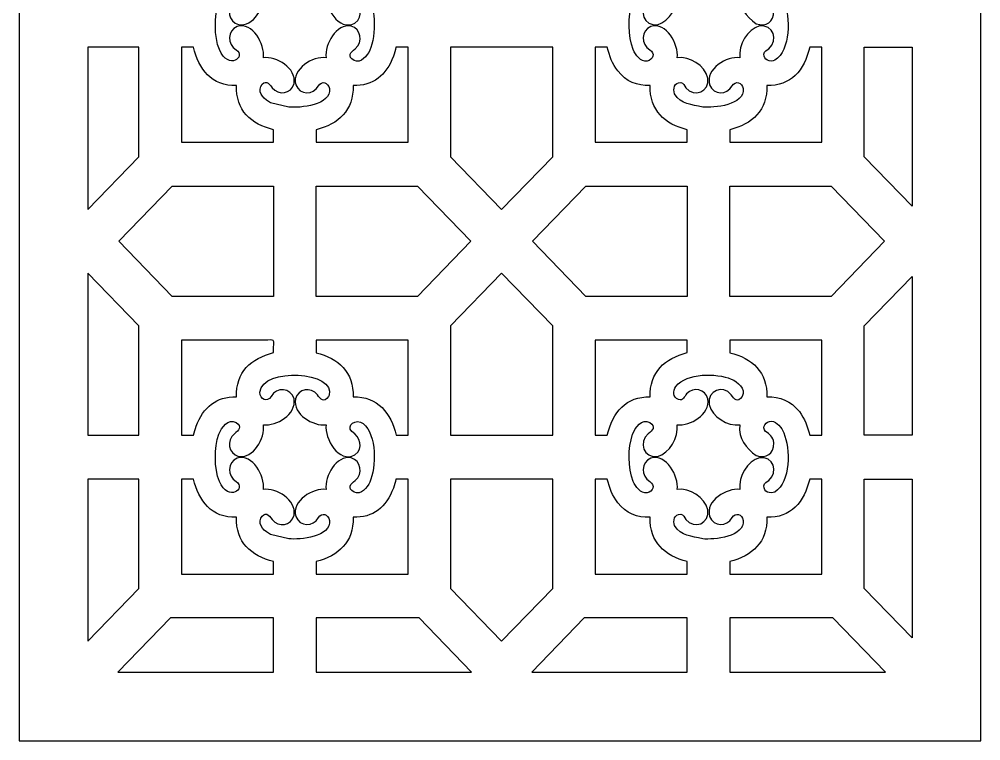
# Model space of a CAD drawing. Header units: centimetres. Extents: x -20.9 to -15.5, y -9 to 9.
# Drawn here: x -20.94 to -15.46, y -9 to -4.89 of the extents above; entities that cross this region are included whole.
import ezdxf

# ---------------------------------------------------------------- set-up
doc = ezdxf.new("R2010")
doc.units = ezdxf.units.CM
doc.header["$MEASUREMENT"] = 0
doc.layers.add('layer 1', color=7, linetype='Continuous')

msp = doc.modelspace()

# ---------------------------------------------------------------- linework, layer by layer
at = {"layer": 'layer 1', "color": 250}
for points, knots in [([(-20.93745, -9.0002), (-20.93745, -9.0002), (-20.93745, 9.00076), (-20.93745, 9.00076), (-20.93745, 9.00076), (-20.93745, 9.00076), (-15.45891, 9.00076), (-15.45891, 9.00076), (-15.45891, 9.00076), (-15.45891, 9.00076), (-15.45891, -9.0002), (-15.45891, -9.0002), (-15.45891, -9.0002), (-15.45891, -9.0002), (-20.93745, -9.0002), (-20.93745, -9.0002)], [0, 0, 0, 0, 0.2, 0.2, 0.2, 0.2, 0.4, 0.4, 0.4, 0.4, 0.6, 0.6, 0.6, 0.6, 1, 1, 1, 1]), ([(-19.79993, -4.79096), (-19.82664, -4.86622), (-19.82805, -4.98523), (-19.79662, -5.05917), (-19.79662, -5.05917), (-19.74465, -5.18129), (-19.64219, -5.0983), (-19.70192, -5.06075), (-19.70192, -5.06075), (-19.75306, -5.02859), (-19.75353, -4.9514), (-19.69565, -4.92691), (-19.69565, -4.92691), (-19.60739, -4.90102), (-19.53662, -5.02879), (-19.54593, -5.10519), (-19.54593, -5.10519), (-19.47308, -5.09567), (-19.35679, -5.16447), (-19.37129, -5.25241), (-19.37129, -5.25241), (-19.38778, -5.31234), (-19.45861, -5.32324), (-19.49675, -5.27649), (-19.49675, -5.27649), (-19.51515, -5.24851), (-19.53829, -5.22871), (-19.56137, -5.26949), (-19.56137, -5.26949), (-19.57968, -5.31053), (-19.53574, -5.3467), (-19.50522, -5.36223), (-19.50522, -5.36223), (-19.50522, -5.36223), (-19.4007, -5.38692), (-19.4007, -5.38692), (-19.4007, -5.38692), (-19.3393, -5.39357), (-19.15839, -5.37638), (-19.16964, -5.2815), (-19.16964, -5.2815), (-19.17761, -5.246), (-19.21323, -5.23419), (-19.23209, -5.26627), (-19.23209, -5.26627), (-19.26329, -5.31934), (-19.33816, -5.31923), (-19.36168, -5.25979), (-19.36168, -5.25979), (-19.38676, -5.16881), (-19.26291, -5.09528), (-19.18906, -5.10519), (-19.18906, -5.10519), (-19.19832, -5.02823), (-19.13159, -4.90986), (-19.04649, -4.92483), (-19.04649, -4.92483), (-18.98846, -4.94185), (-18.97789, -5.01502), (-19.02321, -5.05439), (-19.02321, -5.05439), (-19.05027, -5.0734), (-19.0694, -5.09728), (-19.02994, -5.12112), (-19.02994, -5.12112), (-18.99063, -5.13981), (-18.95416, -5.09423), (-18.94016, -5.06312), (-18.94016, -5.06312), (-18.90258, -4.97975), (-18.90003, -4.7946), (-18.97724, -4.72939), (-18.97724, -4.72939), (-19.02083, -4.69875), (-19.07622, -4.7404), (-19.04245, -4.77447), (-19.04245, -4.77447), (-18.99532, -4.80766), (-18.97083, -4.86803), (-19.02616, -4.9084), (-19.02616, -4.9084), (-19.116, -4.95931), (-19.19835, -4.81487), (-19.18906, -4.73662), (-19.18906, -4.73662), (-19.26361, -4.74609), (-19.37814, -4.6774), (-19.3637, -4.5894), (-19.3637, -4.5894), (-19.34721, -4.52947), (-19.27632, -4.51854), (-19.23824, -4.56535), (-19.23824, -4.56535), (-19.22075, -4.59192), (-19.20125, -4.61251), (-19.17567, -4.57598), (-19.17567, -4.57598), (-19.17567, -4.57598), (-19.17189, -4.56848), (-19.17189, -4.56848), (-19.17189, -4.56848), (-19.12719, -4.43415), (-19.55279, -4.40427), (-19.56594, -4.55144), (-19.56594, -4.55144), (-19.56535, -4.59277), (-19.52575, -4.61023), (-19.5029, -4.57554), (-19.5029, -4.57554), (-19.4725, -4.51699), (-19.38878, -4.52581), (-19.37129, -4.5894), (-19.37129, -4.5894), (-19.35676, -4.67757), (-19.47261, -4.74597), (-19.54593, -4.73662), (-19.54593, -4.73662), (-19.53647, -4.81349), (-19.60355, -4.93189), (-19.6885, -4.91701), (-19.6885, -4.91701), (-19.74653, -4.89993), (-19.7571, -4.82676), (-19.71182, -4.78739), (-19.71182, -4.78739), (-19.68607, -4.76937), (-19.66612, -4.74919), (-19.70151, -4.72283), (-19.70151, -4.72283), (-19.74723, -4.69816), (-19.7849, -4.75192), (-19.79993, -4.79096)], [0, 0, 0, 0, 0.0294118, 0.0294118, 0.0294118, 0.0294118, 0.0588235, 0.0588235, 0.0588235, 0.0588235, 0.0882353, 0.0882353, 0.0882353, 0.0882353, 0.1176471, 0.1176471, 0.1176471, 0.1176471, 0.1470588, 0.1470588, 0.1470588, 0.1470588, 0.1764706, 0.1764706, 0.1764706, 0.1764706, 0.2058824, 0.2058824, 0.2058824, 0.2058824, 0.2352941, 0.2352941, 0.2352941, 0.2352941, 0.2647059, 0.2647059, 0.2647059, 0.2647059, 0.2941176, 0.2941176, 0.2941176, 0.2941176, 0.3235294, 0.3235294, 0.3235294, 0.3235294, 0.3529412, 0.3529412, 0.3529412, 0.3529412, 0.3823529, 0.3823529, 0.3823529, 0.3823529, 0.4117647, 0.4117647, 0.4117647, 0.4117647, 0.4411765, 0.4411765, 0.4411765, 0.4411765, 0.4705882, 0.4705882, 0.4705882, 0.4705882, 0.5, 0.5, 0.5, 0.5, 0.5294118, 0.5294118, 0.5294118, 0.5294118, 0.5588235, 0.5588235, 0.5588235, 0.5588235, 0.5882353, 0.5882353, 0.5882353, 0.5882353, 0.6176471, 0.6176471, 0.6176471, 0.6176471, 0.6470588, 0.6470588, 0.6470588, 0.6470588, 0.6764706, 0.6764706, 0.6764706, 0.6764706, 0.7058824, 0.7058824, 0.7058824, 0.7058824, 0.7352941, 0.7352941, 0.7352941, 0.7352941, 0.7647059, 0.7647059, 0.7647059, 0.7647059, 0.7941176, 0.7941176, 0.7941176, 0.7941176, 0.8235294, 0.8235294, 0.8235294, 0.8235294, 0.8529412, 0.8529412, 0.8529412, 0.8529412, 0.8823529, 0.8823529, 0.8823529, 0.8823529, 0.9117647, 0.9117647, 0.9117647, 0.9117647, 0.9411765, 0.9411765, 0.9411765, 0.9411765, 1, 1, 1, 1]), ([(-17.44257, -4.79096), (-17.46993, -4.86797), (-17.47052, -4.98359), (-17.43926, -5.05917), (-17.43926, -5.05917), (-17.42532, -5.09051), (-17.39673, -5.13), (-17.35932, -5.12525), (-17.35932, -5.12525), (-17.32494, -5.11699), (-17.3131, -5.08061), (-17.34456, -5.06075), (-17.34456, -5.06075), (-17.39615, -5.0282), (-17.39623, -4.9514), (-17.33832, -4.92691), (-17.33832, -4.92691), (-17.25006, -4.90102), (-17.17929, -5.02879), (-17.18861, -5.10519), (-17.18861, -5.10519), (-17.11921, -5.09613), (-17.0316, -5.14939), (-17.01341, -5.22113), (-17.01341, -5.22113), (-17.00389, -5.29986), (-17.09109, -5.33575), (-17.13942, -5.27649), (-17.13942, -5.27649), (-17.14774, -5.26383), (-17.15225, -5.2498), (-17.16842, -5.24687), (-17.16842, -5.24687), (-17.2029, -5.24494), (-17.21477, -5.28352), (-17.20314, -5.31138), (-17.20314, -5.31138), (-17.16699, -5.37178), (-17.10509, -5.37233), (-17.04337, -5.38692), (-17.04337, -5.38692), (-16.97996, -5.39378), (-16.80124, -5.3748), (-16.81228, -5.2815), (-16.81228, -5.2815), (-16.82028, -5.246), (-16.85552, -5.23375), (-16.87477, -5.26627), (-16.87477, -5.26627), (-16.9064, -5.31975), (-16.98083, -5.3192), (-17.00436, -5.25979), (-17.00436, -5.25979), (-17.0294, -5.16881), (-16.90558, -5.09528), (-16.83173, -5.10519), (-16.83173, -5.10519), (-16.84046, -5.03257), (-16.78914, -4.94305), (-16.71946, -4.92424), (-16.71946, -4.92424), (-16.64324, -4.91443), (-16.60844, -5.00448), (-16.66585, -5.05439), (-16.66585, -5.05439), (-16.67809, -5.06297), (-16.69169, -5.06763), (-16.69453, -5.08436), (-16.69453, -5.08436), (-16.69637, -5.11995), (-16.65905, -5.13219), (-16.63208, -5.12021), (-16.63208, -5.12021), (-16.5418, -5.06254), (-16.54373, -4.87298), (-16.58105, -4.78264), (-16.58105, -4.78264), (-16.59417, -4.75318), (-16.61846, -4.7192), (-16.65241, -4.71594), (-16.65241, -4.71594), (-16.68146, -4.71644), (-16.70999, -4.7494), (-16.68513, -4.77447), (-16.68513, -4.77447), (-16.65993, -4.79222), (-16.64335, -4.80403), (-16.63814, -4.83877), (-16.63814, -4.83877), (-16.63603, -4.90556), (-16.68305, -4.92925), (-16.73873, -4.91235), (-16.73873, -4.91235), (-16.796, -4.87052), (-16.84108, -4.81528), (-16.83173, -4.73662), (-16.83173, -4.73662), (-16.90207, -4.74553), (-16.98871, -4.69274), (-17.0069, -4.62068), (-17.0069, -4.62068), (-17.01642, -4.54195), (-16.92919, -4.506), (-16.88089, -4.56535), (-16.88089, -4.56535), (-16.86343, -4.59189), (-16.84392, -4.61251), (-16.81835, -4.57598), (-16.81835, -4.57598), (-16.79521, -4.53005), (-16.84486, -4.49162), (-16.88024, -4.47601), (-16.88024, -4.47601), (-16.96674, -4.44068), (-17.1336, -4.43945), (-17.19561, -4.51787), (-17.19561, -4.51787), (-17.21339, -4.54485), (-17.21532, -4.57915), (-17.18082, -4.59335), (-17.18082, -4.59335), (-17.1539, -4.60126), (-17.14815, -4.57604), (-17.13494, -4.55984), (-17.13494, -4.55984), (-17.09478, -4.51951), (-17.02969, -4.53216), (-17.01396, -4.5894), (-17.01396, -4.5894), (-16.99944, -4.67757), (-17.11532, -4.74597), (-17.18861, -4.73662), (-17.18861, -4.73662), (-17.17964, -4.80912), (-17.2314, -4.89882), (-17.30089, -4.91757), (-17.30089, -4.91757), (-17.37713, -4.92738), (-17.41188, -4.8373), (-17.35446, -4.78739), (-17.35446, -4.78739), (-17.32874, -4.76937), (-17.30877, -4.74919), (-17.34418, -4.72283), (-17.34418, -4.72283), (-17.38985, -4.69822), (-17.42766, -4.75218), (-17.44257, -4.79096)], [0, 0, 0, 0, 0.0263158, 0.0263158, 0.0263158, 0.0263158, 0.0526316, 0.0526316, 0.0526316, 0.0526316, 0.0789474, 0.0789474, 0.0789474, 0.0789474, 0.1052632, 0.1052632, 0.1052632, 0.1052632, 0.1315789, 0.1315789, 0.1315789, 0.1315789, 0.1578947, 0.1578947, 0.1578947, 0.1578947, 0.1842105, 0.1842105, 0.1842105, 0.1842105, 0.2105263, 0.2105263, 0.2105263, 0.2105263, 0.2368421, 0.2368421, 0.2368421, 0.2368421, 0.2631579, 0.2631579, 0.2631579, 0.2631579, 0.2894737, 0.2894737, 0.2894737, 0.2894737, 0.3157895, 0.3157895, 0.3157895, 0.3157895, 0.3421053, 0.3421053, 0.3421053, 0.3421053, 0.3684211, 0.3684211, 0.3684211, 0.3684211, 0.3947368, 0.3947368, 0.3947368, 0.3947368, 0.4210526, 0.4210526, 0.4210526, 0.4210526, 0.4473684, 0.4473684, 0.4473684, 0.4473684, 0.4736842, 0.4736842, 0.4736842, 0.4736842, 0.5, 0.5, 0.5, 0.5, 0.5263158, 0.5263158, 0.5263158, 0.5263158, 0.5526316, 0.5526316, 0.5526316, 0.5526316, 0.5789474, 0.5789474, 0.5789474, 0.5789474, 0.6052632, 0.6052632, 0.6052632, 0.6052632, 0.6315789, 0.6315789, 0.6315789, 0.6315789, 0.6578947, 0.6578947, 0.6578947, 0.6578947, 0.6842105, 0.6842105, 0.6842105, 0.6842105, 0.7105263, 0.7105263, 0.7105263, 0.7105263, 0.7368421, 0.7368421, 0.7368421, 0.7368421, 0.7631579, 0.7631579, 0.7631579, 0.7631579, 0.7894737, 0.7894737, 0.7894737, 0.7894737, 0.8157895, 0.8157895, 0.8157895, 0.8157895, 0.8421053, 0.8421053, 0.8421053, 0.8421053, 0.8684211, 0.8684211, 0.8684211, 0.8684211, 0.8947368, 0.8947368, 0.8947368, 0.8947368, 0.9210526, 0.9210526, 0.9210526, 0.9210526, 0.9473684, 0.9473684, 0.9473684, 0.9473684, 1, 1, 1, 1]), ([(-20.54613, -5.0459), (-20.54613, -5.0459), (-20.25505, -5.0459), (-20.25505, -5.0459), (-20.25505, -5.0459), (-20.25505, -5.0459), (-20.25505, -5.66971), (-20.25505, -5.66971), (-20.25505, -5.66971), (-20.25505, -5.66971), (-20.54613, -5.97034), (-20.54613, -5.97034), (-20.54613, -5.97034), (-20.54613, -5.97034), (-20.54613, -5.0459), (-20.54613, -5.0459)], [0, 0, 0, 0, 0.2, 0.2, 0.2, 0.2, 0.4, 0.4, 0.4, 0.4, 0.6, 0.6, 0.6, 0.6, 1, 1, 1, 1]), ([(-20.01297, -5.0459), (-20.01297, -5.0459), (-19.94434, -5.0459), (-19.94434, -5.0459), (-19.94434, -5.0459), (-19.91628, -5.16893), (-19.84108, -5.26911), (-19.6996, -5.26389), (-19.6996, -5.26389), (-19.70446, -5.40494), (-19.61574, -5.48517), (-19.48849, -5.51637), (-19.48849, -5.51637), (-19.48849, -5.51637), (-19.48849, -5.58755), (-19.48849, -5.58755), (-19.48849, -5.58755), (-19.48849, -5.58755), (-20.01297, -5.58755), (-20.01297, -5.58755), (-20.01297, -5.58755), (-20.01297, -5.58755), (-20.01297, -5.0459), (-20.01297, -5.0459)], [0, 0, 0, 0, 0.1428571, 0.1428571, 0.1428571, 0.1428571, 0.2857143, 0.2857143, 0.2857143, 0.2857143, 0.4285714, 0.4285714, 0.4285714, 0.4285714, 0.5714286, 0.5714286, 0.5714286, 0.5714286, 0.7142857, 0.7142857, 0.7142857, 0.7142857, 1, 1, 1, 1]), ([(-18.79124, -5.0459), (-18.79124, -5.0459), (-18.72193, -5.0459), (-18.72193, -5.0459), (-18.72193, -5.0459), (-18.72193, -5.0459), (-18.72193, -5.58755), (-18.72193, -5.58755), (-18.72193, -5.58755), (-18.72193, -5.58755), (-19.24642, -5.58755), (-19.24642, -5.58755), (-19.24642, -5.58755), (-19.24642, -5.58755), (-19.24642, -5.51648), (-19.24642, -5.51648), (-19.24642, -5.51648), (-19.11931, -5.48444), (-19.03047, -5.40532), (-19.03539, -5.26389), (-19.03539, -5.26389), (-18.9203, -5.26811), (-18.84698, -5.20566), (-18.80553, -5.09725), (-18.80553, -5.09725), (-18.8, -5.08105), (-18.79522, -5.06382), (-18.79124, -5.0459)], [0, 0, 0, 0, 0.125, 0.125, 0.125, 0.125, 0.25, 0.25, 0.25, 0.25, 0.375, 0.375, 0.375, 0.375, 0.5, 0.5, 0.5, 0.5, 0.625, 0.625, 0.625, 0.625, 0.75, 0.75, 0.75, 0.75, 1, 1, 1, 1]), ([(-18.47989, -5.0459), (-18.47989, -5.0459), (-17.89769, -5.0459), (-17.89769, -5.0459), (-17.89769, -5.0459), (-17.89769, -5.0459), (-17.89769, -5.66971), (-17.89769, -5.66971), (-17.89769, -5.66971), (-17.89769, -5.66971), (-18.18877, -5.97034), (-18.18877, -5.97034), (-18.18877, -5.97034), (-18.18877, -5.97034), (-18.47989, -5.66971), (-18.47989, -5.66971), (-18.47989, -5.66971), (-18.47989, -5.66971), (-18.47989, -5.0459), (-18.47989, -5.0459)], [0, 0, 0, 0, 0.1666667, 0.1666667, 0.1666667, 0.1666667, 0.3333333, 0.3333333, 0.3333333, 0.3333333, 0.5, 0.5, 0.5, 0.5, 0.6666667, 0.6666667, 0.6666667, 0.6666667, 1, 1, 1, 1]), ([(-17.65565, -5.0459), (-17.65565, -5.0459), (-17.58687, -5.0459), (-17.58687, -5.0459), (-17.58687, -5.0459), (-17.57504, -5.09605), (-17.55755, -5.13966), (-17.52755, -5.18088), (-17.52755, -5.18088), (-17.47793, -5.24195), (-17.41867, -5.26671), (-17.34228, -5.26389), (-17.34228, -5.26389), (-17.34714, -5.40494), (-17.25841, -5.48517), (-17.13116, -5.51637), (-17.13116, -5.51637), (-17.13116, -5.51637), (-17.13116, -5.58755), (-17.13116, -5.58755), (-17.13116, -5.58755), (-17.13116, -5.58755), (-17.65565, -5.58755), (-17.65565, -5.58755), (-17.65565, -5.58755), (-17.65565, -5.58755), (-17.65565, -5.0459), (-17.65565, -5.0459)], [0, 0, 0, 0, 0.125, 0.125, 0.125, 0.125, 0.25, 0.25, 0.25, 0.25, 0.375, 0.375, 0.375, 0.375, 0.5, 0.5, 0.5, 0.5, 0.625, 0.625, 0.625, 0.625, 0.75, 0.75, 0.75, 0.75, 1, 1, 1, 1]), ([(-16.43359, -5.0459), (-16.43359, -5.0459), (-16.36461, -5.0459), (-16.36461, -5.0459), (-16.36461, -5.0459), (-16.36461, -5.0459), (-16.36461, -5.58755), (-16.36461, -5.58755), (-16.36461, -5.58755), (-16.36461, -5.58755), (-16.88909, -5.58755), (-16.88909, -5.58755), (-16.88909, -5.58755), (-16.88909, -5.58755), (-16.88909, -5.51648), (-16.88909, -5.51648), (-16.88909, -5.51648), (-16.76199, -5.48444), (-16.67314, -5.40535), (-16.67807, -5.26389), (-16.67807, -5.26389), (-16.5415, -5.2689), (-16.46379, -5.1773), (-16.43359, -5.0459)], [0, 0, 0, 0, 0.1428571, 0.1428571, 0.1428571, 0.1428571, 0.2857143, 0.2857143, 0.2857143, 0.2857143, 0.4285714, 0.4285714, 0.4285714, 0.4285714, 0.5714286, 0.5714286, 0.5714286, 0.5714286, 0.7142857, 0.7142857, 0.7142857, 0.7142857, 1, 1, 1, 1]), ([(-15.85023, -5.0459), (-15.85023, -5.0459), (-16.12253, -5.0459), (-16.12253, -5.0459), (-16.12253, -5.0459), (-16.12253, -5.0459), (-16.12253, -5.66971), (-16.12253, -5.66971), (-16.12253, -5.66971), (-16.12253, -5.66971), (-15.85023, -5.95095), (-15.85023, -5.95095), (-15.85023, -5.95095), (-15.85023, -5.95095), (-15.85023, -5.0459), (-15.85023, -5.0459)], [0, 0, 0, 0, 0.2, 0.2, 0.2, 0.2, 0.4, 0.4, 0.4, 0.4, 0.6, 0.6, 0.6, 0.6, 1, 1, 1, 1]), ([(-19.48849, -6.46604), (-19.48849, -6.46604), (-19.48849, -5.83753), (-19.48849, -5.83753), (-19.48849, -5.83753), (-19.48849, -5.83753), (-20.06611, -5.83753), (-20.06611, -5.83753), (-20.06611, -5.83753), (-20.06611, -5.83753), (-20.3704, -6.15178), (-20.3704, -6.15178), (-20.3704, -6.15178), (-20.3704, -6.15178), (-20.06611, -6.46604), (-20.06611, -6.46604), (-20.06611, -6.46604), (-20.06611, -6.46604), (-19.48849, -6.46604), (-19.48849, -6.46604)], [0, 0, 0, 0, 0.1666667, 0.1666667, 0.1666667, 0.1666667, 0.3333333, 0.3333333, 0.3333333, 0.3333333, 0.5, 0.5, 0.5, 0.5, 0.6666667, 0.6666667, 0.6666667, 0.6666667, 1, 1, 1, 1]), ([(-19.24642, -5.83753), (-19.24642, -5.83753), (-19.24642, -6.46604), (-19.24642, -6.46604), (-19.24642, -6.46604), (-19.24642, -6.46604), (-18.66879, -6.46604), (-18.66879, -6.46604), (-18.66879, -6.46604), (-18.66879, -6.46604), (-18.3645, -6.15178), (-18.3645, -6.15178), (-18.3645, -6.15178), (-18.3645, -6.15178), (-18.66879, -5.83753), (-18.66879, -5.83753), (-18.66879, -5.83753), (-18.66879, -5.83753), (-19.24642, -5.83753), (-19.24642, -5.83753)], [0, 0, 0, 0, 0.1666667, 0.1666667, 0.1666667, 0.1666667, 0.3333333, 0.3333333, 0.3333333, 0.3333333, 0.5, 0.5, 0.5, 0.5, 0.6666667, 0.6666667, 0.6666667, 0.6666667, 1, 1, 1, 1]), ([(-17.13116, -6.46604), (-17.13116, -6.46604), (-17.13116, -5.83753), (-17.13116, -5.83753), (-17.13116, -5.83753), (-17.13116, -5.83753), (-17.70879, -5.83753), (-17.70879, -5.83753), (-17.70879, -5.83753), (-17.70879, -5.83753), (-18.01308, -6.15178), (-18.01308, -6.15178), (-18.01308, -6.15178), (-18.01308, -6.15178), (-17.70879, -6.46604), (-17.70879, -6.46604), (-17.70879, -6.46604), (-17.70879, -6.46604), (-17.13116, -6.46604), (-17.13116, -6.46604)], [0, 0, 0, 0, 0.1666667, 0.1666667, 0.1666667, 0.1666667, 0.3333333, 0.3333333, 0.3333333, 0.3333333, 0.5, 0.5, 0.5, 0.5, 0.6666667, 0.6666667, 0.6666667, 0.6666667, 1, 1, 1, 1]), ([(-16.88909, -5.83753), (-16.88909, -5.83753), (-16.88909, -6.46604), (-16.88909, -6.46604), (-16.88909, -6.46604), (-16.88909, -6.46604), (-16.31147, -6.46604), (-16.31147, -6.46604), (-16.31147, -6.46604), (-16.31147, -6.46604), (-16.00718, -6.15178), (-16.00718, -6.15178), (-16.00718, -6.15178), (-16.00718, -6.15178), (-16.31147, -5.83753), (-16.31147, -5.83753), (-16.31147, -5.83753), (-16.31147, -5.83753), (-16.88909, -5.83753), (-16.88909, -5.83753)], [0, 0, 0, 0, 0.1666667, 0.1666667, 0.1666667, 0.1666667, 0.3333333, 0.3333333, 0.3333333, 0.3333333, 0.5, 0.5, 0.5, 0.5, 0.6666667, 0.6666667, 0.6666667, 0.6666667, 1, 1, 1, 1]), ([(-20.25505, -7.2577), (-20.25505, -7.2577), (-20.54613, -7.2577), (-20.54613, -7.2577), (-20.54613, -7.2577), (-20.54613, -7.2577), (-20.54613, -6.33325), (-20.54613, -6.33325), (-20.54613, -6.33325), (-20.54613, -6.33325), (-20.25505, -6.63388), (-20.25505, -6.63388), (-20.25505, -6.63388), (-20.25505, -6.63388), (-20.25505, -7.2577), (-20.25505, -7.2577)], [0, 0, 0, 0, 0.2, 0.2, 0.2, 0.2, 0.4, 0.4, 0.4, 0.4, 0.6, 0.6, 0.6, 0.6, 1, 1, 1, 1]), ([(-17.89769, -7.2577), (-17.89769, -7.2577), (-18.47989, -7.2577), (-18.47989, -7.2577), (-18.47989, -7.2577), (-18.47989, -7.2577), (-18.47989, -6.63388), (-18.47989, -6.63388), (-18.47989, -6.63388), (-18.47989, -6.63388), (-18.18877, -6.33325), (-18.18877, -6.33325), (-18.18877, -6.33325), (-18.18877, -6.33325), (-17.89769, -6.63388), (-17.89769, -6.63388), (-17.89769, -6.63388), (-17.89769, -6.63388), (-17.89769, -7.2577), (-17.89769, -7.2577)], [0, 0, 0, 0, 0.1666667, 0.1666667, 0.1666667, 0.1666667, 0.3333333, 0.3333333, 0.3333333, 0.3333333, 0.5, 0.5, 0.5, 0.5, 0.6666667, 0.6666667, 0.6666667, 0.6666667, 1, 1, 1, 1]), ([(-15.85023, -6.35264), (-15.85023, -6.35264), (-16.12253, -6.63388), (-16.12253, -6.63388), (-16.12253, -6.63388), (-16.12253, -6.63388), (-16.12253, -7.2577), (-16.12253, -7.2577), (-16.12253, -7.2577), (-16.12253, -7.2577), (-15.85023, -7.2577), (-15.85023, -7.2577), (-15.85023, -7.2577), (-15.85023, -7.2577), (-15.85023, -6.35264), (-15.85023, -6.35264)], [0, 0, 0, 0, 0.2, 0.2, 0.2, 0.2, 0.4, 0.4, 0.4, 0.4, 0.6, 0.6, 0.6, 0.6, 1, 1, 1, 1]), ([(-19.94373, -7.2577), (-19.94373, -7.2577), (-20.01297, -7.2577), (-20.01297, -7.2577), (-20.01297, -7.2577), (-20.01297, -7.2577), (-20.01297, -6.71605), (-20.01297, -6.71605), (-20.01297, -6.71605), (-19.85605, -6.71605), (-19.69913, -6.71605), (-19.54221, -6.71605), (-19.54221, -6.71605), (-19.47455, -6.71605), (-19.48849, -6.69824), (-19.48849, -6.78708), (-19.48849, -6.78708), (-19.6155, -6.8191), (-19.70449, -6.89837), (-19.6996, -7.0397), (-19.6996, -7.0397), (-19.81487, -7.03543), (-19.88822, -7.09814), (-19.92961, -7.20676), (-19.92961, -7.20676), (-19.93508, -7.22281), (-19.9398, -7.23989), (-19.94373, -7.2577)], [0, 0, 0, 0, 0.125, 0.125, 0.125, 0.125, 0.25, 0.25, 0.25, 0.25, 0.375, 0.375, 0.375, 0.375, 0.5, 0.5, 0.5, 0.5, 0.625, 0.625, 0.625, 0.625, 0.75, 0.75, 0.75, 0.75, 1, 1, 1, 1]), ([(-18.72193, -7.2577), (-18.72193, -7.2577), (-18.79053, -7.2577), (-18.79053, -7.2577), (-18.79053, -7.2577), (-18.81863, -7.13458), (-18.894, -7.03446), (-19.03539, -7.0397), (-19.03539, -7.0397), (-19.03047, -6.89872), (-19.11926, -6.81843), (-19.24642, -6.78723), (-19.24642, -6.78723), (-19.24642, -6.78723), (-19.24642, -6.71605), (-19.24642, -6.71605), (-19.24642, -6.71605), (-19.24642, -6.71605), (-18.72193, -6.71605), (-18.72193, -6.71605), (-18.72193, -6.71605), (-18.72193, -6.71605), (-18.72193, -7.2577), (-18.72193, -7.2577)], [0, 0, 0, 0, 0.1428571, 0.1428571, 0.1428571, 0.1428571, 0.2857143, 0.2857143, 0.2857143, 0.2857143, 0.4285714, 0.4285714, 0.4285714, 0.4285714, 0.5714286, 0.5714286, 0.5714286, 0.5714286, 0.7142857, 0.7142857, 0.7142857, 0.7142857, 1, 1, 1, 1]), ([(-17.5869, -7.2577), (-17.5869, -7.2577), (-17.65565, -7.2577), (-17.65565, -7.2577), (-17.65565, -7.2577), (-17.65565, -7.2577), (-17.65565, -6.71605), (-17.65565, -6.71605), (-17.65565, -6.71605), (-17.65565, -6.71605), (-17.13116, -6.71605), (-17.13116, -6.71605), (-17.13116, -6.71605), (-17.13116, -6.71605), (-17.13116, -6.78708), (-17.13116, -6.78708), (-17.13116, -6.78708), (-17.25818, -6.8191), (-17.34717, -6.89837), (-17.34228, -7.0397), (-17.34228, -7.0397), (-17.4791, -7.03464), (-17.55623, -7.12638), (-17.5869, -7.2577)], [0, 0, 0, 0, 0.1428571, 0.1428571, 0.1428571, 0.1428571, 0.2857143, 0.2857143, 0.2857143, 0.2857143, 0.4285714, 0.4285714, 0.4285714, 0.4285714, 0.5714286, 0.5714286, 0.5714286, 0.5714286, 0.7142857, 0.7142857, 0.7142857, 0.7142857, 1, 1, 1, 1]), ([(-16.36461, -7.2577), (-16.36461, -7.2577), (-16.43344, -7.2577), (-16.43344, -7.2577), (-16.43344, -7.2577), (-16.44528, -7.20761), (-16.46271, -7.16417), (-16.49258, -7.12295), (-16.49258, -7.12295), (-16.54224, -7.0617), (-16.60155, -7.03686), (-16.67807, -7.0397), (-16.67807, -7.0397), (-16.67314, -6.89869), (-16.76193, -6.8184), (-16.88909, -6.78723), (-16.88909, -6.78723), (-16.88909, -6.78723), (-16.88909, -6.71605), (-16.88909, -6.71605), (-16.88909, -6.71605), (-16.88909, -6.71605), (-16.36461, -6.71605), (-16.36461, -6.71605), (-16.36461, -6.71605), (-16.36461, -6.71605), (-16.36461, -7.2577), (-16.36461, -7.2577)], [0, 0, 0, 0, 0.125, 0.125, 0.125, 0.125, 0.25, 0.25, 0.25, 0.25, 0.375, 0.375, 0.375, 0.375, 0.5, 0.5, 0.5, 0.5, 0.625, 0.625, 0.625, 0.625, 0.75, 0.75, 0.75, 0.75, 1, 1, 1, 1]), ([(-19.79993, -7.25275), (-19.82664, -7.32797), (-19.82805, -7.44702), (-19.79662, -7.52092), (-19.79662, -7.52092), (-19.74465, -7.64307), (-19.64219, -7.56009), (-19.70192, -7.52251), (-19.70192, -7.52251), (-19.75306, -7.49037), (-19.75353, -7.41316), (-19.69565, -7.3887), (-19.69565, -7.3887), (-19.60739, -7.3628), (-19.53662, -7.49058), (-19.54593, -7.56694), (-19.54593, -7.56694), (-19.47308, -7.55745), (-19.35679, -7.62626), (-19.37129, -7.7142), (-19.37129, -7.7142), (-19.38778, -7.77413), (-19.45861, -7.78503), (-19.49675, -7.73825), (-19.49675, -7.73825), (-19.51515, -7.7103), (-19.53829, -7.6905), (-19.56137, -7.73127), (-19.56137, -7.73127), (-19.57968, -7.77228), (-19.53574, -7.80846), (-19.50522, -7.82401), (-19.50522, -7.82401), (-19.50522, -7.82401), (-19.4007, -7.84871), (-19.4007, -7.84871), (-19.4007, -7.84871), (-19.3393, -7.85533), (-19.15839, -7.83813), (-19.16964, -7.74326), (-19.16964, -7.74326), (-19.17761, -7.70778), (-19.21323, -7.69598), (-19.23209, -7.72802), (-19.23209, -7.72802), (-19.26329, -7.7811), (-19.33816, -7.78098), (-19.36168, -7.72158), (-19.36168, -7.72158), (-19.38676, -7.63057), (-19.26291, -7.55707), (-19.18906, -7.56694), (-19.18906, -7.56694), (-19.19832, -7.49002), (-19.13159, -7.37165), (-19.04649, -7.38659), (-19.04649, -7.38659), (-18.98846, -7.40361), (-18.97789, -7.47681), (-19.02321, -7.51618), (-19.02321, -7.51618), (-19.05027, -7.53516), (-19.0694, -7.55903), (-19.02994, -7.58291), (-19.02994, -7.58291), (-18.99063, -7.6016), (-18.95416, -7.55602), (-18.94016, -7.52488), (-18.94016, -7.52488), (-18.90258, -7.44154), (-18.90003, -7.25635), (-18.97724, -7.19115), (-18.97724, -7.19115), (-19.02083, -7.16051), (-19.07622, -7.20216), (-19.04245, -7.23626), (-19.04245, -7.23626), (-18.99532, -7.26942), (-18.97083, -7.32982), (-19.02616, -7.37018), (-19.02616, -7.37018), (-19.116, -7.42106), (-19.19835, -7.27662), (-19.18906, -7.19841), (-19.18906, -7.19841), (-19.26361, -7.20784), (-19.37814, -7.13915), (-19.3637, -7.05119), (-19.3637, -7.05119), (-19.34721, -6.99122), (-19.27632, -6.98033), (-19.23824, -7.02711), (-19.23824, -7.02711), (-19.22075, -7.05368), (-19.20125, -7.07427), (-19.17567, -7.03774), (-19.17567, -7.03774), (-19.17567, -7.03774), (-19.17189, -7.03024), (-19.17189, -7.03024), (-19.17189, -7.03024), (-19.12719, -6.89593), (-19.55279, -6.86606), (-19.56594, -7.01319), (-19.56594, -7.01319), (-19.56535, -7.05455), (-19.52575, -7.07198), (-19.5029, -7.03733), (-19.5029, -7.03733), (-19.4725, -6.97875), (-19.38878, -6.98759), (-19.37129, -7.05116), (-19.37129, -7.05116), (-19.35676, -7.13933), (-19.47261, -7.20773), (-19.54593, -7.19841), (-19.54593, -7.19841), (-19.53647, -7.27528), (-19.60355, -7.39365), (-19.6885, -7.37877), (-19.6885, -7.37877), (-19.74653, -7.36172), (-19.7571, -7.28854), (-19.71182, -7.24918), (-19.71182, -7.24918), (-19.68607, -7.23113), (-19.66612, -7.21098), (-19.70151, -7.18458), (-19.70151, -7.18458), (-19.74723, -7.15995), (-19.7849, -7.2137), (-19.79993, -7.25275)], [0, 0, 0, 0, 0.0294118, 0.0294118, 0.0294118, 0.0294118, 0.0588235, 0.0588235, 0.0588235, 0.0588235, 0.0882353, 0.0882353, 0.0882353, 0.0882353, 0.1176471, 0.1176471, 0.1176471, 0.1176471, 0.1470588, 0.1470588, 0.1470588, 0.1470588, 0.1764706, 0.1764706, 0.1764706, 0.1764706, 0.2058824, 0.2058824, 0.2058824, 0.2058824, 0.2352941, 0.2352941, 0.2352941, 0.2352941, 0.2647059, 0.2647059, 0.2647059, 0.2647059, 0.2941176, 0.2941176, 0.2941176, 0.2941176, 0.3235294, 0.3235294, 0.3235294, 0.3235294, 0.3529412, 0.3529412, 0.3529412, 0.3529412, 0.3823529, 0.3823529, 0.3823529, 0.3823529, 0.4117647, 0.4117647, 0.4117647, 0.4117647, 0.4411765, 0.4411765, 0.4411765, 0.4411765, 0.4705882, 0.4705882, 0.4705882, 0.4705882, 0.5, 0.5, 0.5, 0.5, 0.5294118, 0.5294118, 0.5294118, 0.5294118, 0.5588235, 0.5588235, 0.5588235, 0.5588235, 0.5882353, 0.5882353, 0.5882353, 0.5882353, 0.6176471, 0.6176471, 0.6176471, 0.6176471, 0.6470588, 0.6470588, 0.6470588, 0.6470588, 0.6764706, 0.6764706, 0.6764706, 0.6764706, 0.7058824, 0.7058824, 0.7058824, 0.7058824, 0.7352941, 0.7352941, 0.7352941, 0.7352941, 0.7647059, 0.7647059, 0.7647059, 0.7647059, 0.7941176, 0.7941176, 0.7941176, 0.7941176, 0.8235294, 0.8235294, 0.8235294, 0.8235294, 0.8529412, 0.8529412, 0.8529412, 0.8529412, 0.8823529, 0.8823529, 0.8823529, 0.8823529, 0.9117647, 0.9117647, 0.9117647, 0.9117647, 0.9411765, 0.9411765, 0.9411765, 0.9411765, 1, 1, 1, 1]), ([(-17.44257, -7.25275), (-17.46993, -7.32976), (-17.47052, -7.44538), (-17.43926, -7.52092), (-17.43926, -7.52092), (-17.42532, -7.55227), (-17.39673, -7.59178), (-17.35932, -7.58701), (-17.35932, -7.58701), (-17.32494, -7.57878), (-17.3131, -7.5424), (-17.34456, -7.52251), (-17.34456, -7.52251), (-17.39615, -7.48996), (-17.39623, -7.41316), (-17.33832, -7.3887), (-17.33832, -7.3887), (-17.25006, -7.3628), (-17.17929, -7.49055), (-17.18861, -7.56694), (-17.18861, -7.56694), (-17.11921, -7.55789), (-17.0316, -7.61115), (-17.01341, -7.68291), (-17.01341, -7.68291), (-17.00389, -7.76165), (-17.09109, -7.79753), (-17.13942, -7.73825), (-17.13942, -7.73825), (-17.14774, -7.72562), (-17.15225, -7.71156), (-17.16842, -7.70863), (-17.16842, -7.70863), (-17.2029, -7.70673), (-17.21477, -7.74531), (-17.20314, -7.77313), (-17.20314, -7.77313), (-17.16699, -7.83356), (-17.10509, -7.83412), (-17.04337, -7.84871), (-17.04337, -7.84871), (-16.97996, -7.85556), (-16.80124, -7.83658), (-16.81228, -7.74326), (-16.81228, -7.74326), (-16.82028, -7.70775), (-16.85552, -7.69554), (-16.87477, -7.72802), (-16.87477, -7.72802), (-16.9064, -7.78151), (-16.98083, -7.78095), (-17.00436, -7.72158), (-17.00436, -7.72158), (-17.0294, -7.63057), (-16.90558, -7.55707), (-16.83173, -7.56694), (-16.83173, -7.56694), (-16.84046, -7.49433), (-16.78914, -7.40484), (-16.71946, -7.38603), (-16.71946, -7.38603), (-16.64324, -7.37619), (-16.60844, -7.46626), (-16.66585, -7.51618), (-16.66585, -7.51618), (-16.67809, -7.52476), (-16.69169, -7.52942), (-16.69453, -7.54612), (-16.69453, -7.54612), (-16.69637, -7.58174), (-16.65905, -7.59398), (-16.63208, -7.58197), (-16.63208, -7.58197), (-16.5418, -7.52429), (-16.54373, -7.33474), (-16.58105, -7.2444), (-16.58105, -7.2444), (-16.59417, -7.21493), (-16.61846, -7.18098), (-16.65241, -7.17773), (-16.65241, -7.17773), (-16.68146, -7.1782), (-16.70999, -7.21118), (-16.68513, -7.23626), (-16.68513, -7.23626), (-16.65993, -7.25398), (-16.64335, -7.26581), (-16.63814, -7.30053), (-16.63814, -7.30053), (-16.63603, -7.36731), (-16.68305, -7.39101), (-16.73873, -7.37414), (-16.73873, -7.37414), (-16.796, -7.33228), (-16.84108, -7.27706), (-16.83173, -7.19841), (-16.83173, -7.19841), (-16.90207, -7.20732), (-16.98871, -7.1545), (-17.0069, -7.08244), (-17.0069, -7.08244), (-17.01642, -7.0037), (-16.92919, -6.96779), (-16.88089, -7.02711), (-16.88089, -7.02711), (-16.86343, -7.05368), (-16.84392, -7.0743), (-16.81835, -7.03774), (-16.81835, -7.03774), (-16.79521, -6.99184), (-16.84486, -6.95338), (-16.88024, -6.93779), (-16.88024, -6.93779), (-16.96674, -6.90244), (-17.1336, -6.90121), (-17.19561, -6.97965), (-17.19561, -6.97965), (-17.21339, -7.0066), (-17.21532, -7.04093), (-17.18082, -7.05514), (-17.18082, -7.05514), (-17.1539, -7.06305), (-17.14815, -7.03783), (-17.13494, -7.0216), (-17.13494, -7.0216), (-17.09478, -6.98129), (-17.02969, -6.99392), (-17.01396, -7.05116), (-17.01396, -7.05116), (-16.99944, -7.13936), (-17.11532, -7.20773), (-17.18861, -7.19841), (-17.18861, -7.19841), (-17.17964, -7.27091), (-17.2314, -7.36058), (-17.30089, -7.37932), (-17.30089, -7.37932), (-17.37713, -7.38914), (-17.41188, -7.29906), (-17.35446, -7.24918), (-17.35446, -7.24918), (-17.32874, -7.23113), (-17.30877, -7.21098), (-17.34418, -7.18458), (-17.34418, -7.18458), (-17.38985, -7.15998), (-17.42766, -7.21394), (-17.44257, -7.25275)], [0, 0, 0, 0, 0.0263158, 0.0263158, 0.0263158, 0.0263158, 0.0526316, 0.0526316, 0.0526316, 0.0526316, 0.0789474, 0.0789474, 0.0789474, 0.0789474, 0.1052632, 0.1052632, 0.1052632, 0.1052632, 0.1315789, 0.1315789, 0.1315789, 0.1315789, 0.1578947, 0.1578947, 0.1578947, 0.1578947, 0.1842105, 0.1842105, 0.1842105, 0.1842105, 0.2105263, 0.2105263, 0.2105263, 0.2105263, 0.2368421, 0.2368421, 0.2368421, 0.2368421, 0.2631579, 0.2631579, 0.2631579, 0.2631579, 0.2894737, 0.2894737, 0.2894737, 0.2894737, 0.3157895, 0.3157895, 0.3157895, 0.3157895, 0.3421053, 0.3421053, 0.3421053, 0.3421053, 0.3684211, 0.3684211, 0.3684211, 0.3684211, 0.3947368, 0.3947368, 0.3947368, 0.3947368, 0.4210526, 0.4210526, 0.4210526, 0.4210526, 0.4473684, 0.4473684, 0.4473684, 0.4473684, 0.4736842, 0.4736842, 0.4736842, 0.4736842, 0.5, 0.5, 0.5, 0.5, 0.5263158, 0.5263158, 0.5263158, 0.5263158, 0.5526316, 0.5526316, 0.5526316, 0.5526316, 0.5789474, 0.5789474, 0.5789474, 0.5789474, 0.6052632, 0.6052632, 0.6052632, 0.6052632, 0.6315789, 0.6315789, 0.6315789, 0.6315789, 0.6578947, 0.6578947, 0.6578947, 0.6578947, 0.6842105, 0.6842105, 0.6842105, 0.6842105, 0.7105263, 0.7105263, 0.7105263, 0.7105263, 0.7368421, 0.7368421, 0.7368421, 0.7368421, 0.7631579, 0.7631579, 0.7631579, 0.7631579, 0.7894737, 0.7894737, 0.7894737, 0.7894737, 0.8157895, 0.8157895, 0.8157895, 0.8157895, 0.8421053, 0.8421053, 0.8421053, 0.8421053, 0.8684211, 0.8684211, 0.8684211, 0.8684211, 0.8947368, 0.8947368, 0.8947368, 0.8947368, 0.9210526, 0.9210526, 0.9210526, 0.9210526, 0.9473684, 0.9473684, 0.9473684, 0.9473684, 1, 1, 1, 1]), ([(-20.54613, -7.50768), (-20.54613, -7.50768), (-20.25505, -7.50768), (-20.25505, -7.50768), (-20.25505, -7.50768), (-20.25505, -7.50768), (-20.25505, -8.13147), (-20.25505, -8.13147), (-20.25505, -8.13147), (-20.25505, -8.13147), (-20.54613, -8.4321), (-20.54613, -8.4321), (-20.54613, -8.4321), (-20.54613, -8.4321), (-20.54613, -7.50768), (-20.54613, -7.50768)], [0, 0, 0, 0, 0.2, 0.2, 0.2, 0.2, 0.4, 0.4, 0.4, 0.4, 0.6, 0.6, 0.6, 0.6, 1, 1, 1, 1]), ([(-20.01297, -7.50768), (-20.01297, -7.50768), (-19.94434, -7.50768), (-19.94434, -7.50768), (-19.94434, -7.50768), (-19.91628, -7.63068), (-19.84108, -7.73086), (-19.6996, -7.72565), (-19.6996, -7.72565), (-19.70446, -7.86669), (-19.61571, -7.94696), (-19.48849, -7.97815), (-19.48849, -7.97815), (-19.48849, -7.97815), (-19.48849, -8.0493), (-19.48849, -8.0493), (-19.48849, -8.0493), (-19.48849, -8.0493), (-20.01297, -8.0493), (-20.01297, -8.0493), (-20.01297, -8.0493), (-20.01297, -8.0493), (-20.01297, -7.50768), (-20.01297, -7.50768)], [0, 0, 0, 0, 0.1428571, 0.1428571, 0.1428571, 0.1428571, 0.2857143, 0.2857143, 0.2857143, 0.2857143, 0.4285714, 0.4285714, 0.4285714, 0.4285714, 0.5714286, 0.5714286, 0.5714286, 0.5714286, 0.7142857, 0.7142857, 0.7142857, 0.7142857, 1, 1, 1, 1]), ([(-18.79124, -7.50768), (-18.79124, -7.50768), (-18.72193, -7.50768), (-18.72193, -7.50768), (-18.72193, -7.50768), (-18.72193, -7.50768), (-18.72193, -8.0493), (-18.72193, -8.0493), (-18.72193, -8.0493), (-18.72193, -8.0493), (-19.24642, -8.0493), (-19.24642, -8.0493), (-19.24642, -8.0493), (-19.24642, -8.0493), (-19.24642, -7.97827), (-19.24642, -7.97827), (-19.24642, -7.97827), (-19.11931, -7.94622), (-19.03047, -7.8671), (-19.03539, -7.72565), (-19.03539, -7.72565), (-18.9203, -7.7299), (-18.84698, -7.66745), (-18.80553, -7.559), (-18.80553, -7.559), (-18.8, -7.54283), (-18.79522, -7.52561), (-18.79124, -7.50768)], [0, 0, 0, 0, 0.125, 0.125, 0.125, 0.125, 0.25, 0.25, 0.25, 0.25, 0.375, 0.375, 0.375, 0.375, 0.5, 0.5, 0.5, 0.5, 0.625, 0.625, 0.625, 0.625, 0.75, 0.75, 0.75, 0.75, 1, 1, 1, 1]), ([(-18.47989, -7.50768), (-18.47989, -7.50768), (-17.89769, -7.50768), (-17.89769, -7.50768), (-17.89769, -7.50768), (-17.89769, -7.50768), (-17.89769, -8.13147), (-17.89769, -8.13147), (-17.89769, -8.13147), (-17.89769, -8.13147), (-18.18877, -8.4321), (-18.18877, -8.4321), (-18.18877, -8.4321), (-18.18877, -8.4321), (-18.47989, -8.13147), (-18.47989, -8.13147), (-18.47989, -8.13147), (-18.47989, -8.13147), (-18.47989, -7.50768), (-18.47989, -7.50768)], [0, 0, 0, 0, 0.1666667, 0.1666667, 0.1666667, 0.1666667, 0.3333333, 0.3333333, 0.3333333, 0.3333333, 0.5, 0.5, 0.5, 0.5, 0.6666667, 0.6666667, 0.6666667, 0.6666667, 1, 1, 1, 1]), ([(-17.65565, -7.50768), (-17.65565, -7.50768), (-17.58687, -7.50768), (-17.58687, -7.50768), (-17.58687, -7.50768), (-17.57504, -7.5578), (-17.55755, -7.60142), (-17.52755, -7.64266), (-17.52755, -7.64266), (-17.47793, -7.70374), (-17.41867, -7.72849), (-17.34228, -7.72565), (-17.34228, -7.72565), (-17.34714, -7.86669), (-17.25841, -7.94696), (-17.13116, -7.97815), (-17.13116, -7.97815), (-17.13116, -7.97815), (-17.13116, -8.0493), (-17.13116, -8.0493), (-17.13116, -8.0493), (-17.13116, -8.0493), (-17.65565, -8.0493), (-17.65565, -8.0493), (-17.65565, -8.0493), (-17.65565, -8.0493), (-17.65565, -7.50768), (-17.65565, -7.50768)], [0, 0, 0, 0, 0.125, 0.125, 0.125, 0.125, 0.25, 0.25, 0.25, 0.25, 0.375, 0.375, 0.375, 0.375, 0.5, 0.5, 0.5, 0.5, 0.625, 0.625, 0.625, 0.625, 0.75, 0.75, 0.75, 0.75, 1, 1, 1, 1]), ([(-16.43359, -7.50768), (-16.43359, -7.50768), (-16.36461, -7.50768), (-16.36461, -7.50768), (-16.36461, -7.50768), (-16.36461, -7.50768), (-16.36461, -8.0493), (-16.36461, -8.0493), (-16.36461, -8.0493), (-16.36461, -8.0493), (-16.88909, -8.0493), (-16.88909, -8.0493), (-16.88909, -8.0493), (-16.88909, -8.0493), (-16.88909, -7.97827), (-16.88909, -7.97827), (-16.88909, -7.97827), (-16.76199, -7.94622), (-16.67314, -7.8671), (-16.67807, -7.72565), (-16.67807, -7.72565), (-16.5415, -7.73069), (-16.46379, -7.63906), (-16.43359, -7.50768)], [0, 0, 0, 0, 0.1428571, 0.1428571, 0.1428571, 0.1428571, 0.2857143, 0.2857143, 0.2857143, 0.2857143, 0.4285714, 0.4285714, 0.4285714, 0.4285714, 0.5714286, 0.5714286, 0.5714286, 0.5714286, 0.7142857, 0.7142857, 0.7142857, 0.7142857, 1, 1, 1, 1]), ([(-15.85023, -7.50768), (-15.85023, -7.50768), (-16.12253, -7.50768), (-16.12253, -7.50768), (-16.12253, -7.50768), (-16.12253, -7.50768), (-16.12253, -8.13147), (-16.12253, -8.13147), (-16.12253, -8.13147), (-16.12253, -8.13147), (-15.85023, -8.41271), (-15.85023, -8.41271), (-15.85023, -8.41271), (-15.85023, -8.41271), (-15.85023, -7.50768), (-15.85023, -7.50768)], [0, 0, 0, 0, 0.2, 0.2, 0.2, 0.2, 0.4, 0.4, 0.4, 0.4, 0.6, 0.6, 0.6, 0.6, 1, 1, 1, 1]), ([(-19.48849, -8.60885), (-19.48849, -8.60885), (-20.37494, -8.60885), (-20.37494, -8.60885), (-20.37494, -8.60885), (-20.37494, -8.60885), (-20.07522, -8.29932), (-20.07522, -8.29932), (-20.07522, -8.29932), (-20.07522, -8.29932), (-19.48849, -8.29932), (-19.48849, -8.29932), (-19.48849, -8.29932), (-19.48849, -8.29932), (-19.48849, -8.60885), (-19.48849, -8.60885)], [0, 0, 0, 0, 0.2, 0.2, 0.2, 0.2, 0.4, 0.4, 0.4, 0.4, 0.6, 0.6, 0.6, 0.6, 1, 1, 1, 1]), ([(-18.35996, -8.60885), (-18.35996, -8.60885), (-19.24642, -8.60885), (-19.24642, -8.60885), (-19.24642, -8.60885), (-19.24642, -8.60885), (-19.24642, -8.29932), (-19.24642, -8.29932), (-19.24642, -8.29932), (-19.24642, -8.29932), (-18.65968, -8.29932), (-18.65968, -8.29932), (-18.65968, -8.29932), (-18.65968, -8.29932), (-18.35996, -8.60885), (-18.35996, -8.60885)], [0, 0, 0, 0, 0.2, 0.2, 0.2, 0.2, 0.4, 0.4, 0.4, 0.4, 0.6, 0.6, 0.6, 0.6, 1, 1, 1, 1]), ([(-17.13116, -8.60885), (-17.13116, -8.60885), (-18.01762, -8.60885), (-18.01762, -8.60885), (-18.01762, -8.60885), (-18.01762, -8.60885), (-17.71787, -8.29932), (-17.71787, -8.29932), (-17.71787, -8.29932), (-17.71787, -8.29932), (-17.13116, -8.29932), (-17.13116, -8.29932), (-17.13116, -8.29932), (-17.13116, -8.29932), (-17.13116, -8.60885), (-17.13116, -8.60885)], [0, 0, 0, 0, 0.2, 0.2, 0.2, 0.2, 0.4, 0.4, 0.4, 0.4, 0.6, 0.6, 0.6, 0.6, 1, 1, 1, 1]), ([(-16.00264, -8.60885), (-16.00264, -8.60885), (-16.88909, -8.60885), (-16.88909, -8.60885), (-16.88909, -8.60885), (-16.88909, -8.60885), (-16.88909, -8.29932), (-16.88909, -8.29932), (-16.88909, -8.29932), (-16.88909, -8.29932), (-16.30236, -8.29932), (-16.30236, -8.29932), (-16.30236, -8.29932), (-16.30236, -8.29932), (-16.00264, -8.60885), (-16.00264, -8.60885)], [0, 0, 0, 0, 0.2, 0.2, 0.2, 0.2, 0.4, 0.4, 0.4, 0.4, 0.6, 0.6, 0.6, 0.6, 1, 1, 1, 1])]:
    msp.add_open_spline(points, degree=3, knots=knots, dxfattribs=at)

doc.saveas('drawing.dxf')
